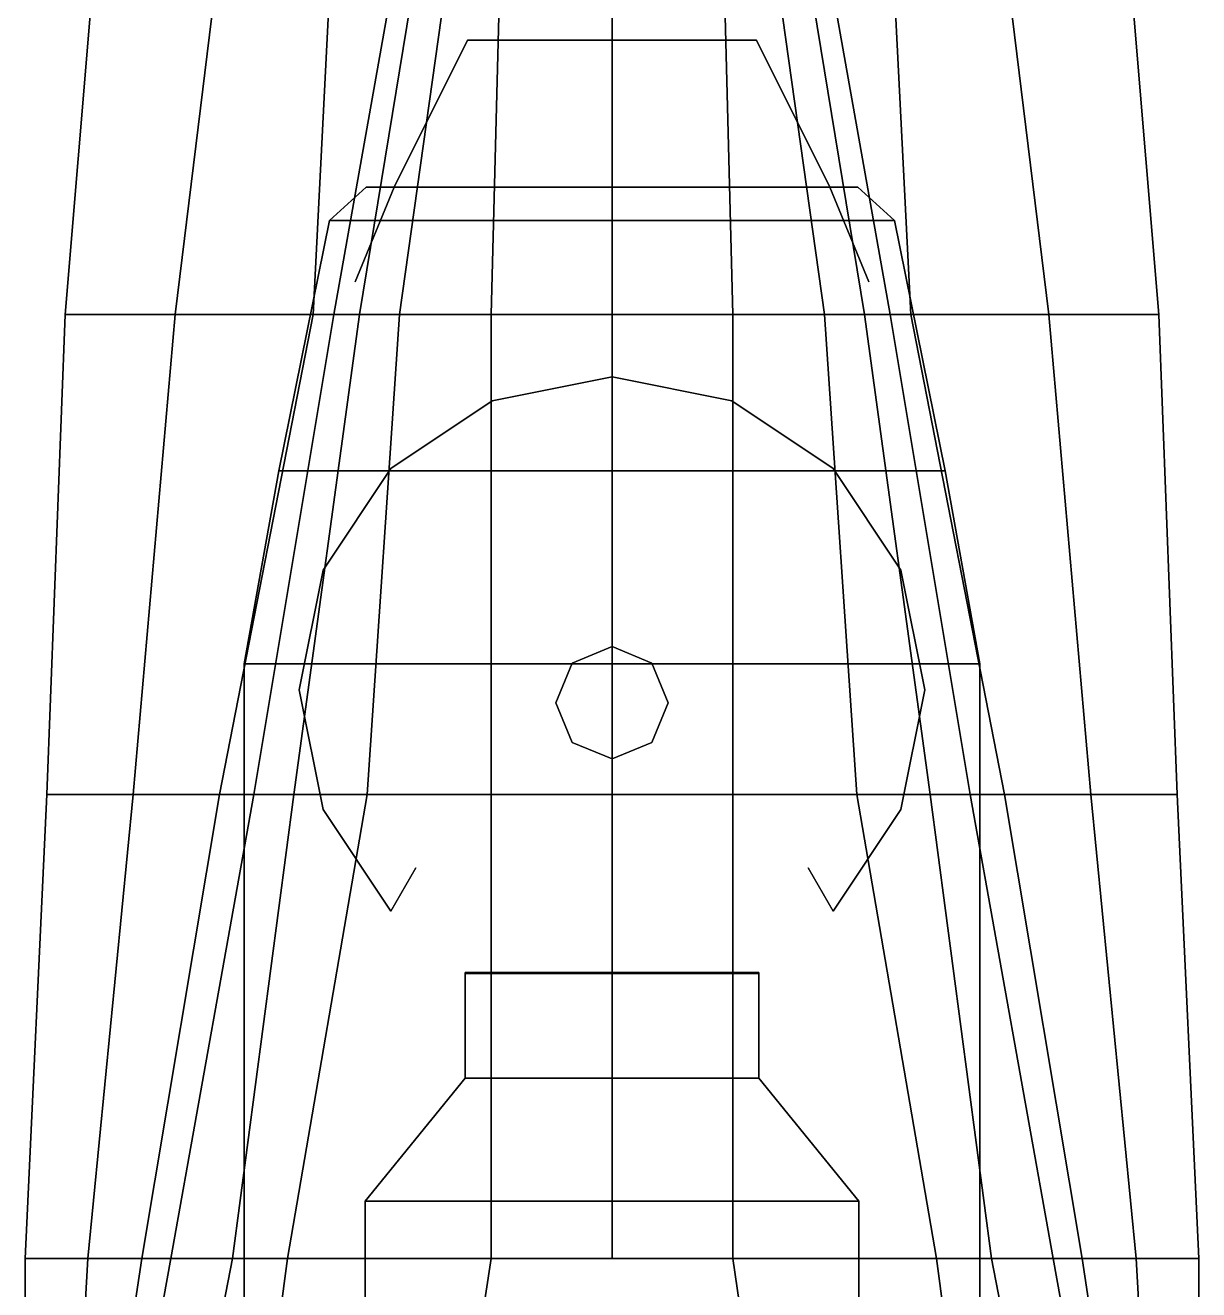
# Model space of a CAD drawing. Extents: x -5.9 to 5.9, y -44.5 to 49.
# Drawn here: x -5.44 to 5.44, y 20.94 to 32.66 of the extents above; entities that cross this region are included whole.
import ezdxf

# ---------------------------------------------------------------- set-up
doc = ezdxf.new("R2010")
doc.units = 0
doc.layers.get('0').update_dxf_attribs({"linetype": 'CONTINUOUS'})

msp = doc.modelspace()

# ---------------------------------------------------------------- linework, layer by layer
for points in [[(-5.07, 29.98, 4.89), (-4.71, 34.31, 5.13), (-3.52, 34.31, 3.27), (-4.05, 29.98, 2.81)], [(5.07, 29.98, 4.89), (4.71, 34.31, 5.13), (-4.71, 34.31, 5.13), (-5.07, 29.98, 4.89)], [(-4.05, 29.98, 2.81), (-3.52, 34.31, 3.27), (-2.55, 34.31, 1.14), (-2.77, 29.98, -0.74)], [(-2.77, 29.98, -0.74), (-2.55, 34.31, 1.14), (-1.81, 34.31, -1.04), (-2.58, 29.98, -1.15)], [(-2.58, 29.98, -1.15), (-1.81, 34.31, -1.04), (-1.63, 34.31, -1.49), (-2.34, 29.98, -1.62)], [(-2.34, 29.98, -1.62), (-1.63, 34.31, -1.49), (-1.36, 34.31, -2), (-1.97, 29.98, -2.15)], [(-1.36, 34.31, -2), (-1.01, 34.31, -2.44), (-1.12, 29.98, -2.73), (-1.97, 29.98, -2.15)], [(-1.12, 29.98, -2.73), (-1.01, 34.31, -2.44), (0, 34.31, -3.18), (0, 29.98, -3.32)], [(1.01, 34.31, -2.44), (1.12, 29.98, -2.73), (0, 29.98, -3.32), (0, 34.31, -3.18)], [(1.97, 29.98, -2.15), (1.12, 29.98, -2.73), (1.01, 34.31, -2.44), (1.36, 34.31, -2)], [(1.63, 34.31, -1.49), (2.34, 29.98, -1.62), (1.97, 29.98, -2.15), (1.36, 34.31, -2)], [(1.81, 34.31, -1.04), (2.58, 29.98, -1.15), (2.34, 29.98, -1.62), (1.63, 34.31, -1.49)], [(2.55, 34.31, 1.14), (2.77, 29.98, -0.74), (2.58, 29.98, -1.15), (1.81, 34.31, -1.04)], [(3.52, 34.31, 3.27), (4.05, 29.98, 2.81), (2.77, 29.98, -0.74), (2.55, 34.31, 1.14)], [(4.71, 34.31, 5.13), (5.07, 29.98, 4.89), (4.05, 29.98, 2.81), (3.52, 34.31, 3.27)], [(-2.02, 31.16, 7.47), (-1.34, 32.52, 8.04), (1.34, 32.52, 8.04), (2.02, 31.16, 7.47)], [(2.02, 31.16, 7.47), (1.34, 32.52, 8.04), (-1.34, 32.52, 8.04), (-2.02, 31.16, 7.47)], [(-2.02, 31.16, 7.47), (-2.02, 31.16, 7.86), (-1.34, 32.52, 8.29), (-1.34, 32.52, 8.04)], [(-1.34, 32.52, 8.04), (-1.34, 32.52, 8.29), (-2.02, 31.16, 7.86), (-2.02, 31.16, 7.47)], [(-1.34, 32.52, 8.04), (-1.34, 32.52, 8.29), (1.34, 32.52, 8.29), (1.34, 32.52, 8.04)], [(1.34, 32.52, 8.04), (1.34, 32.52, 8.29), (-1.34, 32.52, 8.29), (-1.34, 32.52, 8.04)], [(1.34, 32.52, 8.04), (1.34, 32.52, 8.29), (2.02, 31.16, 7.86), (2.02, 31.16, 7.47)], [(2.02, 31.16, 7.47), (2.02, 31.16, 7.86), (1.34, 32.52, 8.29), (1.34, 32.52, 8.04)], [(-2.28, 31.16, 7.47), (-2.28, 31.16, 4.95), (-2.62, 30.85, 4.93), (-2.62, 30.85, 7.47)], [(2.62, 30.85, 7.47), (2.28, 31.16, 7.47), (-2.28, 31.16, 7.47), (-2.62, 30.85, 7.47)], [(-2.38, 30.28, 7.44), (-2.38, 30.28, 7.63), (-2.02, 31.16, 7.86), (-2.02, 31.16, 7.47)], [(-2.02, 31.16, 7.47), (-2.02, 31.16, 7.86), (-2.38, 30.28, 7.63), (-2.38, 30.28, 7.44)], [(2.28, 31.16, 7.47), (2.28, 31.16, 4.95), (-2.28, 31.16, 4.95), (-2.28, 31.16, 7.47)], [(2.38, 30.28, 7.44), (2.38, 30.28, 7.63), (2.02, 31.16, 7.86), (2.02, 31.16, 7.47)], [(2.02, 31.16, 7.47), (2.02, 31.16, 7.86), (2.38, 30.28, 7.63), (2.38, 30.28, 7.44)], [(2.62, 30.85, 4.93), (2.28, 31.16, 4.95), (2.28, 31.16, 7.47), (2.62, 30.85, 7.47)], [(-2.62, 30.85, 7.47), (-2.62, 30.85, 4.92), (-3.09, 28.53, 4.84), (-3.09, 28.53, 7.37)], [(3.09, 28.53, 7.37), (2.62, 30.85, 7.47), (-2.62, 30.85, 7.47), (-3.09, 28.53, 7.37)], [(3.09, 28.53, 4.84), (2.62, 30.85, 4.92), (2.62, 30.85, 7.47), (3.09, 28.53, 7.37)], [(-5.24, 25.53, 4.76), (-5.07, 29.98, 4.89), (-4.05, 29.98, 2.81), (-4.44, 25.53, 2.12)], [(5.24, 25.53, 4.76), (5.07, 29.98, 4.89), (-5.07, 29.98, 4.89), (-5.24, 25.53, 4.76)], [(-4.44, 25.53, 2.12), (-4.05, 29.98, 2.81), (-2.77, 29.98, -0.74), (-3.64, 25.53, -0.74)], [(-3.64, 25.53, -0.74), (-2.77, 29.98, -0.74), (-2.58, 29.98, -1.15), (-3.32, 25.53, -1.41)], [(-3.32, 25.53, -1.41), (-2.58, 29.98, -1.15), (-2.34, 29.98, -1.62), (-2.95, 25.53, -2)], [(-2.95, 25.53, -2), (-2.34, 29.98, -1.62), (-1.97, 29.98, -2.15), (-2.27, 25.53, -2.57)], [(-1.97, 29.98, -2.15), (-1.12, 29.98, -2.73), (-1.12, 25.53, -3.05), (-2.27, 25.53, -2.57)], [(-1.12, 25.53, -3.05), (-1.12, 29.98, -2.73), (0, 29.98, -3.32), (0, 25.53, -3.32)], [(1.12, 29.98, -2.73), (1.12, 25.53, -3.05), (0, 25.53, -3.32), (0, 29.98, -3.32)], [(2.27, 25.53, -2.57), (1.12, 25.53, -3.05), (1.12, 29.98, -2.73), (1.97, 29.98, -2.15)], [(2.34, 29.98, -1.62), (2.95, 25.53, -2), (2.27, 25.53, -2.57), (1.97, 29.98, -2.15)], [(2.58, 29.98, -1.15), (3.32, 25.53, -1.41), (2.95, 25.53, -2), (2.34, 29.98, -1.62)], [(2.77, 29.98, -0.74), (3.64, 25.53, -0.74), (3.32, 25.53, -1.41), (2.58, 29.98, -1.15)], [(4.05, 29.98, 2.81), (4.44, 25.53, 2.12), (3.64, 25.53, -0.74), (2.77, 29.98, -0.74)], [(5.07, 29.98, 4.89), (5.24, 25.53, 4.76), (4.44, 25.53, 2.12), (4.05, 29.98, 2.81)], [(0, 29.4, 7.4), (-1.11, 29.179, 7.39), (-1.11, 29.179, 8.61), (0, 29.4, 8.61)], [(-1.11, 29.179, 7.39), (0, 29.4, 7.4), (0, 29.4, 8.61), (-1.11, 29.179, 8.61)], [(1.11, 29.179, 7.39), (0, 29.4, 7.4), (0, 29.4, 8.61), (1.11, 29.179, 8.61)], [(0, 29.4, 7.4), (1.11, 29.179, 7.39), (1.11, 29.179, 8.61), (0, 29.4, 8.61)], [(-1.11, 29.179, 7.39), (-2.051, 28.551, 7.37), (-2.051, 28.551, 8.61), (-1.11, 29.179, 8.61)], [(-2.051, 28.551, 7.37), (-1.11, 29.179, 7.39), (-1.11, 29.179, 8.61), (-2.051, 28.551, 8.61)], [(2.051, 28.551, 7.37), (1.11, 29.179, 7.39), (1.11, 29.179, 8.61), (2.051, 28.551, 8.61)], [(1.11, 29.179, 7.39), (2.051, 28.551, 7.37), (2.051, 28.551, 8.61), (1.11, 29.179, 8.61)], [(-3.09, 28.53, 7.37), (-3.09, 28.53, 4.84), (-3.41, 26.74, 4.79), (-3.41, 26.74, 7.37)], [(3.41, 26.74, 7.37), (3.09, 28.53, 7.37), (-3.09, 28.53, 7.37), (-3.41, 26.74, 7.37)], [(-2.051, 28.551, 7.37), (-2.679, 27.61, 7.37), (-2.679, 27.61, 8.61), (-2.051, 28.551, 8.61)], [(-2.679, 27.61, 7.37), (-2.051, 28.551, 7.37), (-2.051, 28.551, 8.61), (-2.679, 27.61, 8.61)], [(2.679, 27.61, 7.37), (2.051, 28.551, 7.37), (2.051, 28.551, 8.61), (2.679, 27.61, 8.61)], [(2.051, 28.551, 7.37), (2.679, 27.61, 7.37), (2.679, 27.61, 8.61), (2.051, 28.551, 8.61)], [(3.41, 26.74, 4.79), (3.09, 28.53, 4.84), (3.09, 28.53, 7.37), (3.41, 26.74, 7.37)], [(-2.679, 27.61, 7.34), (-2.9, 26.5, 7.27), (-2.9, 26.5, 8.61), (-2.679, 27.61, 8.61)], [(-2.9, 26.5, 7.27), (-2.679, 27.61, 7.34), (-2.679, 27.61, 8.61), (-2.9, 26.5, 8.61)], [(2.9, 26.5, 7.27), (2.679, 27.61, 7.34), (2.679, 27.61, 8.61), (2.9, 26.5, 8.61)], [(2.679, 27.61, 7.34), (2.9, 26.5, 7.27), (2.9, 26.5, 8.61), (2.679, 27.61, 8.61)], [(0, 26.9, 7.32), (-0.368, 26.748, 7.29), (-0.368, 26.748, 7.57), (0, 26.9, 7.57)], [(0.368, 26.748, 7.29), (0, 26.9, 7.32), (0, 26.9, 7.57), (0.368, 26.748, 7.57)], [(-3.41, 26.74, 7.28), (-3.41, 26.74, 4.54), (-3.41, 8.38, 4.28), (-3.41, 8.38, 6.8)], [(3.41, 8.38, 6.8), (3.41, 26.74, 7.28), (-3.41, 26.74, 7.28), (-3.41, 8.38, 6.8)], [(-0.368, 26.748, 7.29), (-0.52, 26.38, 7.27), (-0.52, 26.38, 7.57), (-0.368, 26.748, 7.57)], [(0.52, 26.38, 7.27), (0.368, 26.748, 7.29), (0.368, 26.748, 7.57), (0.52, 26.38, 7.57)], [(3.41, 8.38, 4.28), (3.41, 26.74, 4.54), (3.41, 26.74, 7.28), (3.41, 8.38, 6.8)], [(-2.9, 26.5, 7.27), (-2.679, 25.39, 7.24), (-2.679, 25.39, 8.61), (-2.9, 26.5, 8.61)], [(-2.679, 25.39, 7.24), (-2.9, 26.5, 7.27), (-2.9, 26.5, 8.61), (-2.679, 25.39, 8.61)], [(2.679, 25.39, 7.24), (2.9, 26.5, 7.27), (2.9, 26.5, 8.61), (2.679, 25.39, 8.61)], [(2.9, 26.5, 7.27), (2.679, 25.39, 7.24), (2.679, 25.39, 8.61), (2.9, 26.5, 8.61)], [(-0.52, 26.38, 7.27), (-0.368, 26.012, 7.26), (-0.368, 26.012, 7.57), (-0.52, 26.38, 7.57)], [(0.368, 26.012, 7.26), (0.52, 26.38, 7.27), (0.52, 26.38, 7.57), (0.368, 26.012, 7.57)], [(-0.368, 26.012, 7.26), (0, 25.86, 7.25), (0, 25.86, 7.57), (-0.368, 26.012, 7.57)], [(0, 25.86, 7.25), (0.368, 26.012, 7.26), (0.368, 26.012, 7.57), (0, 25.86, 7.57)], [(-5.44, 21.23, 4.52), (-5.24, 25.53, 4.76), (-4.44, 25.53, 2.12), (-4.86, 21.23, 2.12)], [(5.44, 21.23, 4.52), (5.24, 25.53, 4.76), (-5.24, 25.53, 4.76), (-5.44, 21.23, 4.52)], [(-4.86, 21.23, 2.12), (-4.44, 25.53, 2.12), (-3.64, 25.53, -0.74), (-4.36, 21.23, -1.05)], [(-4.36, 21.23, -1.05), (-3.64, 25.53, -0.74), (-3.32, 25.53, -1.41), (-4.09, 21.23, -1.54)], [(-4.09, 21.23, -1.54), (-3.32, 25.53, -1.41), (-2.95, 25.53, -2), (-3.52, 21.23, -2.34)], [(-3.52, 21.23, -2.34), (-2.95, 25.53, -2), (-2.27, 25.53, -2.57), (-3.01, 21.23, -2.76)], [(-2.27, 25.53, -2.57), (-1.12, 25.53, -3.05), (-1.12, 21.23, -3.32), (-3.01, 21.23, -2.76)], [(-1.12, 21.23, -3.32), (-1.12, 25.53, -3.05), (0, 25.53, -3.32), (0, 21.23, -3.32)], [(1.12, 25.53, -3.05), (1.12, 21.23, -3.32), (0, 21.23, -3.32), (0, 25.53, -3.32)], [(3.01, 21.23, -2.76), (1.12, 21.23, -3.32), (1.12, 25.53, -3.05), (2.27, 25.53, -2.57)], [(2.95, 25.53, -2), (3.52, 21.23, -2.34), (3.01, 21.23, -2.76), (2.27, 25.53, -2.57)], [(3.32, 25.53, -1.41), (4.09, 21.23, -1.54), (3.52, 21.23, -2.34), (2.95, 25.53, -2)], [(3.64, 25.53, -0.74), (4.36, 21.23, -1.05), (4.09, 21.23, -1.54), (3.32, 25.53, -1.41)], [(4.44, 25.53, 2.12), (4.86, 21.23, 2.12), (4.36, 21.23, -1.05), (3.64, 25.53, -0.74)], [(5.24, 25.53, 4.76), (5.44, 21.23, 4.52), (4.86, 21.23, 2.12), (4.44, 25.53, 2.12)], [(-2.679, 25.39, 7.24), (-2.051, 24.449, 7.22), (-2.051, 24.449, 8.61), (-2.679, 25.39, 8.61)], [(-2.051, 24.449, 7.22), (-2.679, 25.39, 7.24), (-2.679, 25.39, 8.61), (-2.051, 24.449, 8.61)], [(2.051, 24.449, 7.22), (2.679, 25.39, 7.24), (2.679, 25.39, 8.61), (2.051, 24.449, 8.61)], [(2.679, 25.39, 7.24), (2.051, 24.449, 7.22), (2.051, 24.449, 8.61), (2.679, 25.39, 8.61)], [(-1.82, 24.85, 7.23), (-2.051, 24.449, 7.22), (-2.051, 24.449, 8.61), (-1.82, 24.85, 8.61)], [(-1.82, 24.85, 7.23), (-2.051, 24.449, 7.22), (-2.051, 24.449, 8.61), (-1.82, 24.85, 8.61)], [(1.82, 24.85, 7.23), (2.051, 24.449, 7.22), (2.051, 24.449, 8.61), (1.82, 24.85, 8.61)], [(1.82, 24.85, 7.23), (2.051, 24.449, 7.22), (2.051, 24.449, 8.61), (1.82, 24.85, 8.61)], [(1.36, 23.87, 9.03), (1.36, 23.88, 7.2), (-1.36, 23.88, 7.2), (-1.36, 23.87, 9.03)], [(-1.36, 23.87, 9.03), (-1.36, 23.88, 7.2), (-1.36, 22.9, 7.17), (-1.36, 22.9, 9.03)], [(1.36, 22.9, 9.03), (1.36, 23.87, 9.03), (-1.36, 23.87, 9.03), (-1.36, 22.9, 9.03)], [(1.36, 22.9, 7.17), (1.36, 23.88, 7.2), (1.36, 23.87, 9.03), (1.36, 22.9, 9.03)], [(-1.36, 22.9, 9.42), (-1.36, 22.9, 7.17), (-2.29, 21.76, 7.15), (-2.29, 21.76, 9.42)], [(2.29, 21.76, 9.42), (1.36, 22.9, 9.42), (-1.36, 22.9, 9.42), (-2.29, 21.76, 9.42)], [(1.36, 22.9, 9.42), (1.36, 22.9, 9.03), (-1.36, 22.9, 9.03), (-1.36, 22.9, 9.42)], [(2.29, 21.76, 7.15), (1.36, 22.9, 7.17), (1.36, 22.9, 9.42), (2.29, 21.76, 9.42)], [(2.29, 19.3, 9.42), (2.29, 21.76, 9.42), (-2.29, 21.76, 9.42), (-2.29, 19.3, 9.42)], [(-2.29, 21.76, 9.42), (-2.29, 21.76, 7.15), (-2.29, 19.3, 7.08), (-2.29, 19.3, 9.42)], [(2.29, 19.3, 7.08), (2.29, 21.76, 7.15), (2.29, 21.76, 9.42), (2.29, 19.3, 9.42)], [(-5.44, 16.79, 4.52), (-5.44, 21.23, 4.52), (-4.86, 21.23, 2.12), (-5.11, 16.79, 0.85)], [(5.44, 16.79, 4.52), (5.44, 21.23, 4.52), (-5.44, 21.23, 4.52), (-5.44, 16.79, 4.52)], [(-5.11, 16.79, 0.85), (-4.86, 21.23, 2.12), (-4.36, 21.23, -1.05), (-5.03, 16.79, -1.05)], [(-5.03, 16.79, -1.05), (-4.36, 21.23, -1.05), (-4.09, 21.23, -1.54), (-4.89, 16.79, -1.54)], [(-4.89, 16.79, -1.54), (-4.09, 21.23, -1.54), (-3.52, 21.23, -2.34), (-4.38, 16.79, -2.34)], [(-4.38, 16.79, -2.34), (-3.52, 21.23, -2.34), (-3.01, 21.23, -2.76), (-3.6, 16.79, -2.88)], [(-3.01, 21.23, -2.76), (-1.12, 21.23, -3.32), (-1.8, 16.79, -3.32), (-3.6, 16.79, -2.88)], [(1.12, 21.23, -3.32), (1.77, 16.79, -3.32), (-1.8, 16.79, -3.32), (-1.12, 21.23, -3.32)], [(3.6, 16.79, -2.88), (1.77, 16.79, -3.32), (1.12, 21.23, -3.32), (3.01, 21.23, -2.76)], [(3.52, 21.23, -2.34), (4.38, 16.79, -2.34), (3.6, 16.79, -2.88), (3.01, 21.23, -2.76)], [(4.09, 21.23, -1.54), (4.89, 16.79, -1.54), (4.38, 16.79, -2.34), (3.52, 21.23, -2.34)], [(4.36, 21.23, -1.05), (5.03, 16.79, -1.05), (4.89, 16.79, -1.54), (4.09, 21.23, -1.54)], [(4.86, 21.23, 2.12), (5.11, 16.79, 0.85), (5.03, 16.79, -1.05), (4.36, 21.23, -1.05)], [(5.44, 21.23, 4.52), (5.44, 16.79, 4.52), (5.11, 16.79, 0.85), (4.86, 21.23, 2.12)]]:
    msp.add_3dface(points)

doc.saveas('drawing.dxf')
